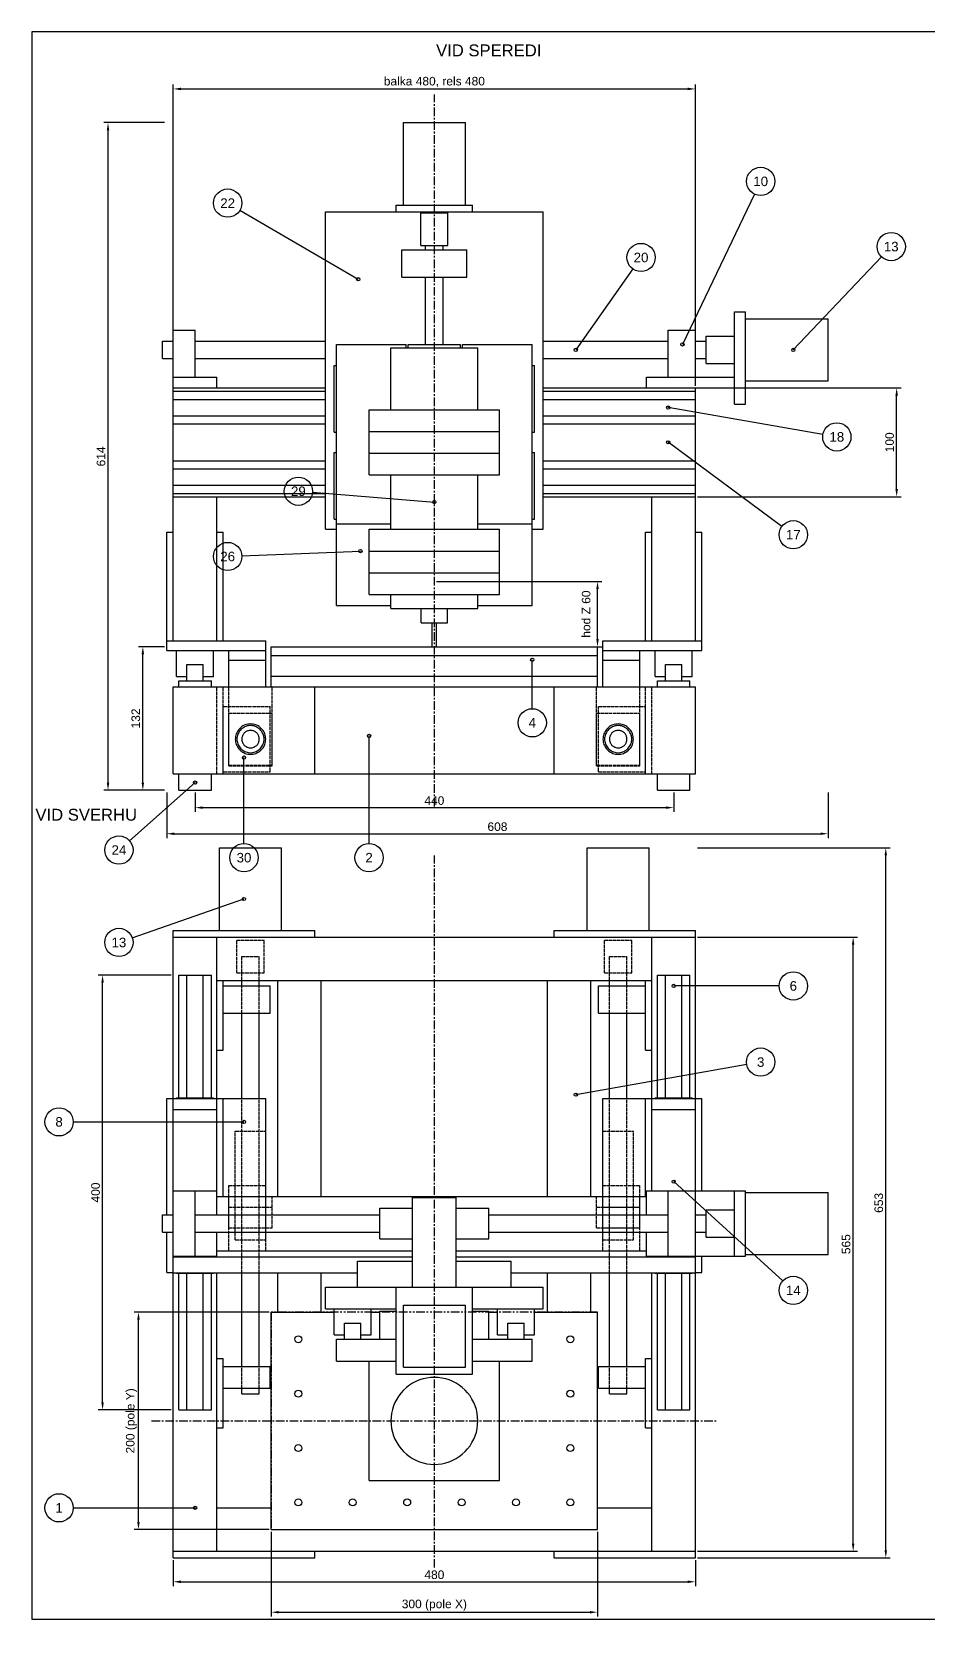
# Model space of a CAD drawing. Header units: millimetres. Extents: x 50 to 2090, y 7 to 1472.
# Drawn here: x 50 to 873, y 7 to 1472 of the extents above; entities that cross this region are included whole.
import ezdxf
from ezdxf.enums import TextEntityAlignment as Align

# ---------------------------------------------------------------- set-up
doc = ezdxf.new("R2010")
doc.units = ezdxf.units.MM
doc.header["$LTSCALE"] = 2.5
for name, pattern in [('CENTER', [5.08, 3.175, -0.635, 0.635, -0.635]), ('DASHED', [1.524, 1.27, -0.254]), ('PHANTOM', [6.35, 3.175, -0.635, 0.635, -0.635, 0.635, -0.635])]:
    doc.linetypes.add(name, pattern=pattern)
for name, color, linetype in [('Golova', 212, 'CONTINUOUS'), ('Hoda', 40, 'PHANTOM'), ('Nevidimye', 8, 'DASHED'), ('Osevye', 8, 'CENTER'), ('Privod', 134, 'CONTINUOUS'), ('Rama', 7, 'CONTINUOUS'), ('Ramka', 7, 'CONTINUOUS'), ('Razmery', 8, 'CONTINUOUS'), ('Relsy', 5, 'CONTINUOUS'), ('SHVP', 1, 'CONTINUOUS'), ('Stol', 34, 'CONTINUOUS'), ('Tekst', 7, 'CONTINUOUS'), ('Uzly', 94, 'CONTINUOUS')]:
    doc.layers.add(name, color=color, linetype=linetype)
doc.styles.add('CHERT', font='arial.ttf')
doc.dimstyles.new('CHERT', dxfattribs={"dimtxt": 7.875, "dimasz": 7, "dimexe": 4, "dimexo": 2, "dimgap": 2.5, "dimtad": 1, "dimdec": 0, "dimtxsty": 'CHERT', "dimcen": 2.5, "dimazin": 3, "dimtfac": 1, "dimtmove": 0, "dimatfit": 3})

msp = doc.modelspace()

# ---------------------------------------------------------------- linework, layer by layer
at = {"layer": 'Golova'}
for p, q in [((320, 1307), (520, 1307)), ((320, 1015), (320, 1307)), ((520, 1015), (520, 1307)), ((330, 1185), (394, 1185)), ((330, 1020), (330, 1185)), ((380, 1182), (460, 1182)), ((380, 1125), (380, 1182)), ((394, 1182), (394, 1185)), ((446, 1185), (510, 1185)), ((446, 1182), (446, 1185)), ((460, 1125), (460, 1182)), ((510, 1020), (510, 1185)), ((360, 1125), (480, 1125)), ((360, 1105), (360, 1125)), ((480, 1105), (480, 1125)), ((360, 1105), (480, 1105)), ((360, 1085), (360, 1105)), ((360, 1105), (480, 1105)), ((480, 1085), (480, 1105)), ((360, 1085), (480, 1085)), ((360, 1065), (360, 1085)), ((360, 1085), (480, 1085)), ((480, 1065), (480, 1085)), ((360, 1065), (480, 1065)), ((380, 1015), (380, 1065)), ((460, 1015), (460, 1065)), ((320, 1015), (330, 1015)), ((330, 1020), (380, 1020)), ((330, 945), (330, 1020)), ((330, 1020), (380, 1020)), ((360, 1015), (480, 1015)), ((360, 995), (360, 1015)), ((460, 1020), (510, 1020)), ((460, 1020), (510, 1020)), ((480, 995), (480, 1015)), ((510, 945), (510, 1020)), ((510, 1015), (520, 1015)), ((360, 995), (480, 995)), ((360, 975), (360, 995)), ((360, 995), (480, 995)), ((480, 975), (480, 995)), ((360, 975), (480, 975)), ((360, 955), (360, 975)), ((360, 975), (480, 975)), ((480, 955), (480, 975)), ((360, 955), (480, 955)), ((380, 942), (380, 955)), ((460, 942), (460, 955)), ((330, 945), (380, 945)), ((380, 942), (460, 942)), ((408, 942), (432, 942)), ((408, 929), (408, 942)), ((432, 929), (432, 942)), ((460, 945), (510, 945)), ((408, 929), (432, 929)), ((418, 929), (422, 929)), ((418, 907), (418, 929)), ((422, 907), (422, 929)), ((418, 907), (422, 907)), ((320, 318), (520, 318)), ((320, 298), (320, 318)), ((520, 298), (520, 318)), ((320, 298), (385, 298)), ((455, 298), (520, 298)), ((330, 270), (385, 270)), ((330, 250), (330, 270)), ((330, 270), (385, 270)), ((330, 250), (330, 270)), ((455, 270), (510, 270)), ((455, 270), (510, 270)), ((510, 250), (510, 270)), ((510, 250), (510, 270)), ((330, 250), (385, 250)), ((330, 250), (385, 250)), ((360, 250), (385, 250)), ((360, 140), (360, 250)), ((360, 250), (385, 250)), ((360, 140), (360, 250)), ((360, 250), (385, 250)), ((360, 140), (360, 250)), ((360, 250), (385, 250)), ((360, 140), (360, 250)), ((360, 250), (385, 250)), ((360, 140), (360, 250)), ((360, 250), (385, 250)), ((360, 140), (360, 250)), ((455, 250), (510, 250)), ((455, 250), (510, 250)), ((455, 250), (480, 250)), ((455, 250), (480, 250)), ((455, 250), (480, 250)), ((455, 250), (480, 250)), ((455, 250), (480, 250)), ((455, 250), (480, 250)), ((480, 140), (480, 250)), ((480, 140), (480, 250)), ((480, 140), (480, 250)), ((480, 140), (480, 250)), ((480, 140), (480, 250)), ((480, 140), (480, 250)), ((416.5, 234.8), (413.1, 234.4)), ((420, 235), (416.5, 234.8)), ((423.5, 234.8), (420, 235)), ((426.9, 234.4), (423.5, 234.8)), ((389.4, 220.7), (387.2, 217.9)), ((391.7, 223.3), (389.4, 220.7)), ((394.3, 225.6), (391.7, 223.3)), ((397.1, 227.8), (394.3, 225.6)), ((400, 229.6), (397.1, 227.8)), ((403.1, 231.3), (400, 229.6)), ((406.3, 232.6), (403.1, 231.3)), ((409.6, 233.6), (406.3, 232.6)), ((413.1, 234.4), (409.6, 233.6)), ((430.4, 233.6), (426.9, 234.4)), ((433.7, 232.6), (430.4, 233.6)), ((436.9, 231.3), (433.7, 232.6)), ((440, 229.6), (436.9, 231.3)), ((442.9, 227.8), (440, 229.6)), ((445.7, 225.6), (442.9, 227.8)), ((448.3, 223.3), (445.7, 225.6)), ((450.6, 220.7), (448.3, 223.3)), ((452.8, 217.9), (450.6, 220.7)), ((381.4, 205.4), (380.6, 201.9)), ((382.4, 208.7), (381.4, 205.4)), ((383.7, 211.9), (382.4, 208.7)), ((385.4, 215), (383.7, 211.9)), ((387.2, 217.9), (385.4, 215)), ((454.6, 215), (452.8, 217.9)), ((456.3, 211.9), (454.6, 215)), ((457.6, 208.7), (456.3, 211.9)), ((458.6, 205.4), (457.6, 208.7)), ((459.4, 201.9), (458.6, 205.4)), ((380.2, 198.5), (380, 195)), ((380, 195), (380.2, 191.5)), ((380.6, 201.9), (380.2, 198.5)), ((380.2, 191.5), (380.6, 188.1)), ((459.8, 198.5), (459.4, 201.9)), ((459.4, 188.1), (459.8, 191.5)), ((460, 195), (459.8, 198.5)), ((459.8, 191.5), (460, 195)), ((380.6, 188.1), (381.4, 184.6)), ((381.4, 184.6), (382.4, 181.3)), ((382.4, 181.3), (383.7, 178.1)), ((383.7, 178.1), (385.4, 175)), ((454.6, 175), (456.3, 178.1)), ((456.3, 178.1), (457.6, 181.3)), ((457.6, 181.3), (458.6, 184.6)), ((458.6, 184.6), (459.4, 188.1)), ((385.4, 175), (387.2, 172.1)), ((387.2, 172.1), (389.4, 169.3)), ((389.4, 169.3), (391.7, 166.7)), ((391.7, 166.7), (394.3, 164.4)), ((394.3, 164.4), (397.1, 162.2)), ((397.1, 162.2), (400, 160.4)), ((440, 160.4), (442.9, 162.2)), ((442.9, 162.2), (445.7, 164.4)), ((445.7, 164.4), (448.3, 166.7)), ((448.3, 166.7), (450.6, 169.3)), ((450.6, 169.3), (452.8, 172.1)), ((452.8, 172.1), (454.6, 175)), ((400, 160.4), (403.1, 158.7)), ((403.1, 158.7), (406.3, 157.4)), ((406.3, 157.4), (409.6, 156.4)), ((409.6, 156.4), (413.1, 155.6)), ((413.1, 155.6), (416.5, 155.2)), ((416.5, 155.2), (420, 155)), ((420, 155), (423.5, 155.2)), ((423.5, 155.2), (426.9, 155.6)), ((426.9, 155.6), (430.4, 156.4)), ((430.4, 156.4), (433.7, 157.4)), ((433.7, 157.4), (436.9, 158.7)), ((436.9, 158.7), (440, 160.4)), ((360, 140), (480, 140)), ((360, 140), (480, 140)), ((360, 140), (480, 140)), ((360, 140), (480, 140)), ((360, 140), (480, 140)), ((360, 140), (480, 140))]:
    msp.add_line(p, q, dxfattribs=at)
at = {"layer": 'Hoda'}
for p, q in [((570, 295), (270, 295)), ((270, 295), (270, 95)), ((570, 95), (570, 295)), ((270, 95), (570, 95))]:
    msp.add_line(p, q, dxfattribs=at)
at = {"layer": 'Nevidimye'}
for p, q in [((220, 790), (220, 870)), ((220, 790), (220, 870)), ((226, 790), (226, 870)), ((226, 790), (226, 870)), ((231, 797.5), (231, 870)), ((271, 797.5), (271, 870)), ((569, 797.5), (569, 870)), ((609, 797.5), (609, 870)), ((614, 790), (614, 870)), ((614, 790), (614, 870)), ((620, 790), (620, 870)), ((620, 790), (620, 870)), ((226, 852), (269, 852)), ((226, 792), (226, 852)), ((226, 852), (269, 852)), ((226, 792), (226, 852)), ((269, 792), (269, 852)), ((269, 792), (269, 852)), ((571, 852), (614, 852)), ((571, 792), (571, 852)), ((571, 852), (614, 852)), ((571, 792), (571, 852)), ((614, 792), (614, 852)), ((614, 792), (614, 852)), ((231, 846), (271, 846)), ((231, 798), (231, 846)), ((247.4, 835.5), (246.2, 835.2)), ((248.6, 835.8), (247.4, 835.5)), ((249.8, 835.9), (248.6, 835.8)), ((251, 836), (249.8, 835.9)), ((252.2, 835.9), (251, 836)), ((253.4, 835.8), (252.2, 835.9)), ((254.6, 835.5), (253.4, 835.8)), ((255.8, 835.2), (254.6, 835.5)), ((271, 798), (271, 846)), ((569, 846), (609, 846)), ((569, 798), (569, 846)), ((585.4, 835.5), (584.2, 835.2)), ((586.6, 835.8), (585.4, 835.5)), ((587.8, 835.9), (586.6, 835.8)), ((589, 836), (587.8, 835.9)), ((590.2, 835.9), (589, 836)), ((591.4, 835.8), (590.2, 835.9)), ((592.6, 835.5), (591.4, 835.8)), ((593.8, 835.2), (592.6, 835.5)), ((609, 798), (609, 846)), ((237.1, 823.2), (237, 822)), ((237, 822), (237.1, 820.8)), ((237.2, 824.4), (237.1, 823.2)), ((237.1, 820.8), (237.2, 819.6)), ((237.5, 825.6), (237.2, 824.4)), ((237.8, 826.8), (237.5, 825.6)), ((238.3, 827.9), (237.8, 826.8)), ((238.9, 829), (238.3, 827.9)), ((238.7, 824.2), (238.5, 823.1)), ((238.5, 823.1), (238.5, 822)), ((238.5, 822), (238.5, 820.9)), ((238.5, 820.9), (238.7, 819.8)), ((238.9, 825.2), (238.7, 824.2)), ((239.5, 830), (238.9, 829)), ((239.3, 826.3), (238.9, 825.2)), ((239.7, 827.3), (239.3, 826.3)), ((240.3, 831), (239.5, 830)), ((240.2, 828.2), (239.7, 827.3)), ((240.8, 829.2), (240.2, 828.2)), ((241.1, 831.9), (240.3, 831)), ((241.4, 830), (240.8, 829.2)), ((242, 832.7), (241.1, 831.9)), ((242.2, 830.8), (241.4, 830)), ((243, 833.5), (242, 832.7)), ((243, 831.6), (242.2, 830.8)), ((244, 834.1), (243, 833.5)), ((243.8, 832.2), (243, 831.6)), ((243.1, 823.4), (243, 822.7)), ((243, 822.7), (243, 822)), ((243, 822), (243, 821.3)), ((243, 821.3), (243.1, 820.6)), ((243.3, 824.1), (243.1, 823.4)), ((243.5, 824.7), (243.3, 824.1)), ((243.7, 825.4), (243.5, 824.7)), ((244.1, 826), (243.7, 825.4)), ((244.8, 832.8), (243.8, 832.2)), ((245.1, 834.7), (244, 834.1)), ((244.4, 826.6), (244.1, 826)), ((244.9, 827.1), (244.4, 826.6)), ((245.7, 833.3), (244.8, 832.8)), ((245.3, 827.7), (244.9, 827.1)), ((246.2, 835.2), (245.1, 834.7)), ((245.9, 828.1), (245.3, 827.7)), ((246.7, 833.7), (245.7, 833.3)), ((246.4, 828.6), (245.9, 828.1)), ((247, 828.9), (246.4, 828.6)), ((247.8, 834.1), (246.7, 833.7)), ((247.6, 829.3), (247, 828.9)), ((248.3, 829.5), (247.6, 829.3)), ((248.8, 834.3), (247.8, 834.1)), ((248.9, 829.7), (248.3, 829.5)), ((249.9, 834.5), (248.8, 834.3)), ((249.6, 829.9), (248.9, 829.7)), ((250.3, 830), (249.6, 829.9)), ((251, 834.5), (249.9, 834.5)), ((251, 830), (250.3, 830)), ((252.1, 834.5), (251, 834.5)), ((251.7, 830), (251, 830)), ((252.4, 829.9), (251.7, 830)), ((253.2, 834.3), (252.1, 834.5)), ((253.1, 829.7), (252.4, 829.9)), ((253.7, 829.5), (253.1, 829.7)), ((254.2, 834.1), (253.2, 834.3)), ((254.4, 829.3), (253.7, 829.5)), ((255.3, 833.7), (254.2, 834.1)), ((255, 828.9), (254.4, 829.3)), ((255.6, 828.6), (255, 828.9)), ((256.3, 833.3), (255.3, 833.7)), ((256.1, 828.1), (255.6, 828.6)), ((256.9, 834.7), (255.8, 835.2)), ((256.7, 827.7), (256.1, 828.1)), ((257.2, 832.8), (256.3, 833.3)), ((257.1, 827.1), (256.7, 827.7)), ((258, 834.1), (256.9, 834.7)), ((257.6, 826.6), (257.1, 827.1)), ((258.2, 832.2), (257.2, 832.8)), ((257.9, 826), (257.6, 826.6)), ((258.3, 825.4), (257.9, 826)), ((259, 833.5), (258, 834.1)), ((259, 831.6), (258.2, 832.2)), ((258.5, 824.7), (258.3, 825.4)), ((258.7, 824.1), (258.5, 824.7)), ((258.9, 823.4), (258.7, 824.1)), ((259, 822.7), (258.9, 823.4)), ((258.9, 820.6), (259, 821.3)), ((260, 832.7), (259, 833.5)), ((259.8, 830.8), (259, 831.6)), ((259, 822), (259, 822.7)), ((259, 821.3), (259, 822)), ((260.6, 830), (259.8, 830.8)), ((260.9, 831.9), (260, 832.7)), ((261.2, 829.2), (260.6, 830)), ((261.7, 831), (260.9, 831.9)), ((261.8, 828.2), (261.2, 829.2)), ((262.5, 830), (261.7, 831)), ((262.3, 827.3), (261.8, 828.2)), ((262.7, 826.3), (262.3, 827.3)), ((263.1, 829), (262.5, 830)), ((263.1, 825.2), (262.7, 826.3)), ((263.7, 827.9), (263.1, 829)), ((263.3, 824.2), (263.1, 825.2)), ((263.5, 823.1), (263.3, 824.2)), ((263.3, 819.8), (263.5, 820.9)), ((263.5, 822), (263.5, 823.1)), ((263.5, 820.9), (263.5, 822)), ((264.2, 826.8), (263.7, 827.9)), ((264.5, 825.6), (264.2, 826.8)), ((264.8, 824.4), (264.5, 825.6)), ((264.9, 823.2), (264.8, 824.4)), ((264.8, 819.6), (264.9, 820.8)), ((265, 822), (264.9, 823.2)), ((264.9, 820.8), (265, 822)), ((575.1, 823.2), (575, 822)), ((575, 822), (575.1, 820.8)), ((575.2, 824.4), (575.1, 823.2)), ((575.1, 820.8), (575.2, 819.6)), ((575.5, 825.6), (575.2, 824.4)), ((575.8, 826.8), (575.5, 825.6)), ((576.3, 827.9), (575.8, 826.8)), ((576.9, 829), (576.3, 827.9)), ((576.7, 824.2), (576.5, 823.1)), ((576.5, 823.1), (576.5, 822)), ((576.5, 822), (576.5, 820.9)), ((576.5, 820.9), (576.7, 819.8)), ((576.9, 825.2), (576.7, 824.2)), ((577.5, 830), (576.9, 829)), ((577.3, 826.3), (576.9, 825.2)), ((577.7, 827.3), (577.3, 826.3)), ((578.3, 831), (577.5, 830)), ((578.2, 828.2), (577.7, 827.3)), ((578.8, 829.2), (578.2, 828.2)), ((579.1, 831.9), (578.3, 831)), ((579.4, 830), (578.8, 829.2)), ((580, 832.7), (579.1, 831.9)), ((580.2, 830.8), (579.4, 830)), ((581, 833.5), (580, 832.7)), ((581, 831.6), (580.2, 830.8)), ((582, 834.1), (581, 833.5)), ((581.8, 832.2), (581, 831.6)), ((581.1, 823.4), (581, 822.7)), ((581, 822.7), (581, 822)), ((581, 822), (581, 821.3)), ((581, 821.3), (581.1, 820.6)), ((581.3, 824.1), (581.1, 823.4)), ((581.5, 824.7), (581.3, 824.1)), ((581.7, 825.4), (581.5, 824.7)), ((582.1, 826), (581.7, 825.4)), ((582.8, 832.8), (581.8, 832.2)), ((583.1, 834.7), (582, 834.1)), ((582.4, 826.6), (582.1, 826)), ((582.9, 827.1), (582.4, 826.6)), ((583.7, 833.3), (582.8, 832.8)), ((583.3, 827.7), (582.9, 827.1)), ((584.2, 835.2), (583.1, 834.7)), ((583.9, 828.1), (583.3, 827.7)), ((584.7, 833.7), (583.7, 833.3)), ((584.4, 828.6), (583.9, 828.1)), ((585, 828.9), (584.4, 828.6)), ((585.8, 834.1), (584.7, 833.7)), ((585.6, 829.3), (585, 828.9)), ((586.3, 829.5), (585.6, 829.3)), ((586.8, 834.3), (585.8, 834.1)), ((586.9, 829.7), (586.3, 829.5)), ((587.9, 834.5), (586.8, 834.3)), ((587.6, 829.9), (586.9, 829.7)), ((588.3, 830), (587.6, 829.9)), ((589, 834.5), (587.9, 834.5)), ((589, 830), (588.3, 830)), ((590.1, 834.5), (589, 834.5)), ((589.7, 830), (589, 830)), ((590.4, 829.9), (589.7, 830)), ((591.2, 834.3), (590.1, 834.5)), ((591.1, 829.7), (590.4, 829.9)), ((591.7, 829.5), (591.1, 829.7)), ((592.2, 834.1), (591.2, 834.3)), ((592.4, 829.3), (591.7, 829.5)), ((593.3, 833.7), (592.2, 834.1)), ((593, 828.9), (592.4, 829.3)), ((593.6, 828.6), (593, 828.9)), ((594.3, 833.3), (593.3, 833.7)), ((594.1, 828.1), (593.6, 828.6)), ((594.9, 834.7), (593.8, 835.2)), ((594.7, 827.7), (594.1, 828.1)), ((595.2, 832.8), (594.3, 833.3)), ((595.1, 827.1), (594.7, 827.7)), ((596, 834.1), (594.9, 834.7)), ((595.6, 826.6), (595.1, 827.1)), ((596.2, 832.2), (595.2, 832.8)), ((595.9, 826), (595.6, 826.6)), ((596.3, 825.4), (595.9, 826)), ((597, 833.5), (596, 834.1)), ((597, 831.6), (596.2, 832.2)), ((596.5, 824.7), (596.3, 825.4)), ((596.7, 824.1), (596.5, 824.7)), ((596.9, 823.4), (596.7, 824.1)), ((597, 822.7), (596.9, 823.4)), ((596.9, 820.6), (597, 821.3)), ((598, 832.7), (597, 833.5)), ((597.8, 830.8), (597, 831.6)), ((597, 822), (597, 822.7)), ((597, 821.3), (597, 822)), ((598.6, 830), (597.8, 830.8)), ((598.9, 831.9), (598, 832.7)), ((599.2, 829.2), (598.6, 830)), ((599.7, 831), (598.9, 831.9)), ((599.8, 828.2), (599.2, 829.2)), ((600.5, 830), (599.7, 831)), ((600.3, 827.3), (599.8, 828.2)), ((600.7, 826.3), (600.3, 827.3)), ((601.1, 829), (600.5, 830)), ((601.1, 825.2), (600.7, 826.3)), ((601.7, 827.9), (601.1, 829)), ((601.3, 824.2), (601.1, 825.2)), ((601.5, 823.1), (601.3, 824.2)), ((601.3, 819.8), (601.5, 820.9)), ((601.5, 822), (601.5, 823.1)), ((601.5, 820.9), (601.5, 822)), ((602.2, 826.8), (601.7, 827.9)), ((602.5, 825.6), (602.2, 826.8)), ((602.8, 824.4), (602.5, 825.6)), ((602.9, 823.2), (602.8, 824.4)), ((602.8, 819.6), (602.9, 820.8)), ((603, 822), (602.9, 823.2)), ((602.9, 820.8), (603, 822)), ((237.2, 819.6), (237.5, 818.4)), ((237.5, 818.4), (237.8, 817.2)), ((237.8, 817.2), (238.3, 816.1)), ((238.3, 816.1), (238.9, 815)), ((238.7, 819.8), (238.9, 818.8)), ((238.9, 818.8), (239.3, 817.7)), ((238.9, 815), (239.5, 814)), ((239.3, 817.7), (239.7, 816.7)), ((239.5, 814), (240.3, 813)), ((239.7, 816.7), (240.2, 815.8)), ((240.2, 815.8), (240.8, 814.8)), ((240.3, 813), (241.1, 812.1)), ((240.8, 814.8), (241.4, 814)), ((241.1, 812.1), (242, 811.3)), ((241.4, 814), (242.2, 813.2)), ((242, 811.3), (243, 810.5)), ((242.2, 813.2), (243, 812.4)), ((243, 812.4), (243.8, 811.8)), ((243, 810.5), (244, 809.9)), ((243.1, 820.6), (243.3, 819.9)), ((243.3, 819.9), (243.5, 819.3)), ((243.5, 819.3), (243.7, 818.6)), ((243.7, 818.6), (244.1, 818)), ((243.8, 811.8), (244.8, 811.2)), ((244, 809.9), (245.1, 809.3)), ((244.1, 818), (244.4, 817.4)), ((244.4, 817.4), (244.9, 816.9)), ((244.8, 811.2), (245.7, 810.7)), ((244.9, 816.9), (245.3, 816.3)), ((245.1, 809.3), (246.2, 808.8)), ((245.3, 816.3), (245.9, 815.9)), ((245.7, 810.7), (246.7, 810.3)), ((245.9, 815.9), (246.4, 815.4)), ((246.2, 808.8), (247.4, 808.5)), ((246.4, 815.4), (247, 815.1)), ((246.7, 810.3), (247.8, 809.9)), ((247, 815.1), (247.6, 814.7)), ((247.4, 808.5), (248.6, 808.2)), ((247.6, 814.7), (248.3, 814.5)), ((247.8, 809.9), (248.8, 809.7)), ((248.3, 814.5), (248.9, 814.3)), ((248.6, 808.2), (249.8, 808.1)), ((248.8, 809.7), (249.9, 809.5)), ((248.9, 814.3), (249.6, 814.1)), ((249.6, 814.1), (250.3, 814)), ((249.8, 808.1), (251, 808)), ((249.9, 809.5), (251, 809.5)), ((250.3, 814), (251, 814)), ((251, 814), (251.7, 814)), ((251, 809.5), (252.1, 809.5)), ((251, 808), (252.2, 808.1)), ((251.7, 814), (252.4, 814.1)), ((252.1, 809.5), (253.2, 809.7)), ((252.2, 808.1), (253.4, 808.2)), ((252.4, 814.1), (253.1, 814.3)), ((253.1, 814.3), (253.7, 814.5)), ((253.2, 809.7), (254.2, 809.9)), ((253.4, 808.2), (254.6, 808.5)), ((253.7, 814.5), (254.4, 814.7)), ((254.2, 809.9), (255.3, 810.3)), ((254.4, 814.7), (255, 815.1)), ((254.6, 808.5), (255.8, 808.8)), ((255, 815.1), (255.6, 815.4)), ((255.3, 810.3), (256.3, 810.7)), ((255.6, 815.4), (256.1, 815.9)), ((255.8, 808.8), (256.9, 809.3)), ((256.1, 815.9), (256.7, 816.3)), ((256.3, 810.7), (257.2, 811.2)), ((256.7, 816.3), (257.1, 816.9)), ((256.9, 809.3), (258, 809.9)), ((257.1, 816.9), (257.6, 817.4)), ((257.2, 811.2), (258.2, 811.8)), ((257.6, 817.4), (257.9, 818)), ((257.9, 818), (258.3, 818.6)), ((258, 809.9), (259, 810.5)), ((258.2, 811.8), (259, 812.4)), ((258.3, 818.6), (258.5, 819.3)), ((258.5, 819.3), (258.7, 819.9)), ((258.7, 819.9), (258.9, 820.6)), ((259, 812.4), (259.8, 813.2)), ((259, 810.5), (260, 811.3)), ((259.8, 813.2), (260.6, 814)), ((260, 811.3), (260.9, 812.1)), ((260.6, 814), (261.2, 814.8)), ((260.9, 812.1), (261.7, 813)), ((261.2, 814.8), (261.8, 815.8)), ((261.7, 813), (262.5, 814)), ((261.8, 815.8), (262.3, 816.7)), ((262.3, 816.7), (262.7, 817.7)), ((262.5, 814), (263.1, 815)), ((262.7, 817.7), (263.1, 818.8)), ((263.1, 818.8), (263.3, 819.8)), ((263.1, 815), (263.7, 816.1)), ((263.7, 816.1), (264.2, 817.2)), ((264.2, 817.2), (264.5, 818.4)), ((264.5, 818.4), (264.8, 819.6)), ((575.2, 819.6), (575.5, 818.4)), ((575.5, 818.4), (575.8, 817.2)), ((575.8, 817.2), (576.3, 816.1)), ((576.3, 816.1), (576.9, 815)), ((576.7, 819.8), (576.9, 818.8)), ((576.9, 818.8), (577.3, 817.7)), ((576.9, 815), (577.5, 814)), ((577.3, 817.7), (577.7, 816.7)), ((577.5, 814), (578.3, 813)), ((577.7, 816.7), (578.2, 815.8)), ((578.2, 815.8), (578.8, 814.8)), ((578.3, 813), (579.1, 812.1)), ((578.8, 814.8), (579.4, 814)), ((579.1, 812.1), (580, 811.3)), ((579.4, 814), (580.2, 813.2)), ((580, 811.3), (581, 810.5)), ((580.2, 813.2), (581, 812.4)), ((581, 812.4), (581.8, 811.8)), ((581, 810.5), (582, 809.9)), ((581.1, 820.6), (581.3, 819.9)), ((581.3, 819.9), (581.5, 819.3)), ((581.5, 819.3), (581.7, 818.6)), ((581.7, 818.6), (582.1, 818)), ((581.8, 811.8), (582.8, 811.2)), ((582, 809.9), (583.1, 809.3)), ((582.1, 818), (582.4, 817.4)), ((582.4, 817.4), (582.9, 816.9)), ((582.8, 811.2), (583.7, 810.7)), ((582.9, 816.9), (583.3, 816.3)), ((583.1, 809.3), (584.2, 808.8)), ((583.3, 816.3), (583.9, 815.9)), ((583.7, 810.7), (584.7, 810.3)), ((583.9, 815.9), (584.4, 815.4)), ((584.2, 808.8), (585.4, 808.5)), ((584.4, 815.4), (585, 815.1)), ((584.7, 810.3), (585.8, 809.9)), ((585, 815.1), (585.6, 814.7)), ((585.4, 808.5), (586.6, 808.2)), ((585.6, 814.7), (586.3, 814.5)), ((585.8, 809.9), (586.8, 809.7)), ((586.3, 814.5), (586.9, 814.3)), ((586.6, 808.2), (587.8, 808.1)), ((586.8, 809.7), (587.9, 809.5)), ((586.9, 814.3), (587.6, 814.1)), ((587.6, 814.1), (588.3, 814)), ((587.8, 808.1), (589, 808)), ((587.9, 809.5), (589, 809.5)), ((588.3, 814), (589, 814)), ((589, 814), (589.7, 814)), ((589, 809.5), (590.1, 809.5)), ((589, 808), (590.2, 808.1)), ((589.7, 814), (590.4, 814.1)), ((590.1, 809.5), (591.2, 809.7)), ((590.2, 808.1), (591.4, 808.2)), ((590.4, 814.1), (591.1, 814.3)), ((591.1, 814.3), (591.7, 814.5)), ((591.2, 809.7), (592.2, 809.9)), ((591.4, 808.2), (592.6, 808.5)), ((591.7, 814.5), (592.4, 814.7)), ((592.2, 809.9), (593.3, 810.3)), ((592.4, 814.7), (593, 815.1)), ((592.6, 808.5), (593.8, 808.8)), ((593, 815.1), (593.6, 815.4)), ((593.3, 810.3), (594.3, 810.7)), ((593.6, 815.4), (594.1, 815.9)), ((593.8, 808.8), (594.9, 809.3)), ((594.1, 815.9), (594.7, 816.3)), ((594.3, 810.7), (595.2, 811.2)), ((594.7, 816.3), (595.1, 816.9)), ((594.9, 809.3), (596, 809.9)), ((595.1, 816.9), (595.6, 817.4)), ((595.2, 811.2), (596.2, 811.8)), ((595.6, 817.4), (595.9, 818)), ((595.9, 818), (596.3, 818.6)), ((596, 809.9), (597, 810.5)), ((596.2, 811.8), (597, 812.4)), ((596.3, 818.6), (596.5, 819.3)), ((596.5, 819.3), (596.7, 819.9)), ((596.7, 819.9), (596.9, 820.6)), ((597, 812.4), (597.8, 813.2)), ((597, 810.5), (598, 811.3)), ((597.8, 813.2), (598.6, 814)), ((598, 811.3), (598.9, 812.1)), ((598.6, 814), (599.2, 814.8)), ((598.9, 812.1), (599.7, 813)), ((599.2, 814.8), (599.8, 815.8)), ((599.7, 813), (600.5, 814)), ((599.8, 815.8), (600.3, 816.7)), ((600.3, 816.7), (600.7, 817.7)), ((600.5, 814), (601.1, 815)), ((600.7, 817.7), (601.1, 818.8)), ((601.1, 818.8), (601.3, 819.8)), ((601.1, 815), (601.7, 816.1)), ((601.7, 816.1), (602.2, 817.2)), ((602.2, 817.2), (602.5, 818.4)), ((602.5, 818.4), (602.8, 819.6)), ((226, 792), (269, 792)), ((226, 792), (269, 792)), ((231, 798), (271, 798)), ((231, 797.5), (271, 797.5)), ((569, 798), (609, 798)), ((569, 797.5), (609, 797.5)), ((571, 792), (614, 792)), ((571, 792), (614, 792)), ((238.5, 637), (263.5, 637)), ((238.5, 607), (238.5, 637)), ((263.5, 607), (263.5, 637)), ((576.5, 637), (601.5, 637)), ((576.5, 607), (576.5, 637)), ((601.5, 607), (601.5, 637)), ((243, 622), (259, 622)), ((243, 600), (243, 622)), ((259, 600), (259, 622)), ((581, 622), (597, 622)), ((581, 600), (581, 622)), ((597, 600), (597, 622)), ((238.5, 607), (263.5, 607)), ((576.5, 607), (601.5, 607)), ((243, 570), (243, 595)), ((259, 570), (259, 595)), ((581, 570), (581, 595)), ((597, 570), (597, 595)), ((243, 331), (243, 491.5)), ((259, 331), (259, 491.5)), ((581, 331), (581, 491.5)), ((597, 331), (597, 491.5)), ((237, 461.5), (265, 461.5)), ((237, 361.5), (237, 461.5)), ((575, 461.5), (603, 461.5)), ((603, 361.5), (603, 461.5)), ((231, 411.5), (265, 411.5)), ((231, 351.5), (231, 411.5)), ((575, 411.5), (609, 411.5)), ((609, 351.5), (609, 411.5)), ((231, 401.5), (265, 401.5)), ((231, 391.5), (231, 401.5)), ((265, 351.5), (265, 401.5)), ((265, 361.5), (265, 401.5)), ((271, 391.5), (271, 401.5)), ((569, 391.5), (569, 401.5)), ((575, 351.5), (575, 401.5)), ((575, 361.5), (575, 401.5)), ((575, 401.5), (609, 401.5)), ((609, 391.5), (609, 401.5)), ((231, 391.5), (271, 391.5)), ((231, 372.5), (231, 391.5)), ((231, 391.5), (265, 391.5)), ((231, 372.5), (231, 391.5)), ((231, 391.5), (271, 391.5)), ((265, 372.5), (265, 391.5)), ((271, 372.5), (271, 391.5)), ((569, 391.5), (609, 391.5)), ((569, 372.5), (569, 391.5)), ((569, 391.5), (609, 391.5)), ((575, 391.5), (609, 391.5)), ((575, 372.5), (575, 391.5)), ((609, 372.5), (609, 391.5)), ((609, 372.5), (609, 391.5)), ((231, 372.5), (271, 372.5)), ((231, 372.5), (265, 372.5)), ((569, 372.5), (609, 372.5)), ((575, 372.5), (609, 372.5)), ((237, 361.5), (265, 361.5)), ((575, 361.5), (603, 361.5)), ((231, 351.5), (265, 351.5)), ((575, 351.5), (609, 351.5)), ((243, 225), (243, 245)), ((259, 225), (259, 245)), ((581, 225), (581, 245)), ((597, 225), (597, 245))]:
    msp.add_line(p, q, dxfattribs=at)
at = {"layer": 'Osevye'}
for p, q in [((420, 760), (420, 1415)), ((420, 60), (420, 715)), ((160, 195), (680, 195))]:
    msp.add_line(p, q, dxfattribs=at)
at = {"layer": 'Privod'}
for p, q in [((391.5, 1389), (448.5, 1389)), ((391.5, 1313), (391.5, 1389)), ((448.5, 1313), (448.5, 1389)), ((391.5, 1313), (448.5, 1313)), ((407.5, 1306), (432.5, 1306)), ((407.5, 1276), (407.5, 1306)), ((432.5, 1276), (432.5, 1306)), ((407.5, 1276), (432.5, 1276)), ((706, 1208.5), (782, 1208.5)), ((706, 1151.5), (706, 1208.5)), ((782, 1151.5), (782, 1208.5)), ((670, 1192.5), (696, 1192.5)), ((670, 1167.5), (670, 1192.5)), ((670, 1167.5), (696, 1167.5)), ((706, 1151.5), (782, 1151.5)), ((222.5, 722), (279.5, 722)), ((222.5, 646), (222.5, 722)), ((279.5, 646), (279.5, 722)), ((560.5, 722), (617.5, 722)), ((560.5, 646), (560.5, 722)), ((617.5, 646), (617.5, 722)), ((222.5, 646), (279.5, 646)), ((560.5, 646), (617.5, 646)), ((706, 405), (782, 405)), ((706, 348), (706, 405)), ((782, 348), (782, 405)), ((670, 389), (696, 389)), ((670, 364), (670, 389)), ((670, 364), (696, 364)), ((706, 348), (782, 348)), ((391.5, 301.5), (448.5, 301.5)), ((391.5, 244.5), (391.5, 301.5)), ((448.5, 244.5), (448.5, 301.5)), ((391.5, 244.5), (448.5, 244.5))]:
    msp.add_line(p, q, dxfattribs=at)
at = {"layer": 'Rama'}
for p, q in [((180, 1145), (220, 1145)), ((180, 912.5), (180, 1145)), ((180, 1145), (320, 1145)), ((180, 1045), (180, 1145)), ((520, 1145), (660, 1145)), ((620, 1145), (660, 1145)), ((660, 912.5), (660, 1145)), ((660, 1045), (660, 1145)), ((180, 1045), (320, 1045)), ((220, 912.5), (220, 1045)), ((520, 1045), (660, 1045)), ((620, 912.5), (620, 1045)), ((180, 912.5), (220, 912.5)), ((620, 912.5), (660, 912.5)), ((180, 870), (220, 870)), ((180, 790), (180, 870)), ((220, 870), (620, 870)), ((220, 870), (620, 870)), ((276, 870), (316, 870)), ((524, 870), (564, 870)), ((620, 870), (660, 870)), ((660, 790), (660, 870)), ((180, 790), (220, 790)), ((185, 790), (215, 790)), ((185, 775), (185, 790)), ((185, 790), (215, 790)), ((185, 775), (185, 790)), ((215, 775), (215, 790)), ((215, 775), (215, 790)), ((220, 790), (620, 790)), ((220, 790), (620, 790)), ((276, 790), (316, 790)), ((524, 790), (564, 790)), ((620, 790), (660, 790)), ((625, 790), (655, 790)), ((625, 775), (625, 790)), ((625, 790), (655, 790)), ((625, 775), (625, 790)), ((655, 775), (655, 790)), ((655, 775), (655, 790)), ((185, 775), (215, 775)), ((185, 775), (215, 775)), ((625, 775), (655, 775)), ((625, 775), (655, 775)), ((180, 640), (220, 640)), ((180, 491.5), (180, 640)), ((220, 491.5), (220, 640)), ((220, 640), (620, 640)), ((220, 600), (220, 640)), ((620, 640), (660, 640)), ((620, 491.5), (620, 640)), ((620, 600), (620, 640)), ((660, 491.5), (660, 640)), ((220, 600), (620, 600)), ((276, 600), (316, 600)), ((276, 401.5), (276, 600)), ((316, 401.5), (316, 600)), ((524, 600), (564, 600)), ((524, 401.5), (524, 600)), ((564, 401.5), (564, 600)), ((180, 481.5), (220, 481.5)), ((180, 401.5), (180, 481.5)), ((220, 401.5), (220, 481.5)), ((620, 481.5), (660, 481.5)), ((620, 406.5), (620, 481.5)), ((660, 406.5), (660, 481.5)), ((180, 384.5), (180, 401.5)), ((220, 401.5), (615, 401.5)), ((180, 351.5), (180, 368.5)), ((220, 351.5), (400, 351.5)), ((440, 351.5), (615, 351.5)), ((180, 75), (180, 331.5)), ((220, 75), (220, 331)), ((276, 295), (276, 331)), ((316, 295), (316, 331)), ((524, 295), (524, 331)), ((564, 295), (564, 331)), ((620, 75), (620, 331)), ((660, 75), (660, 331.5)), ((220, 115), (270, 115)), ((220, 75), (220, 115)), ((570, 115), (620, 115)), ((620, 75), (620, 115)), ((180, 75), (220, 75)), ((220, 75), (620, 75)), ((620, 75), (660, 75))]:
    msp.add_line(p, q, dxfattribs=at)
at = {"layer": 'Ramka'}
for p, q in [((2090, 1472.5), (50, 1472.5)), ((50, 1472.5), (50, 12.5)), ((50, 12.5), (2090, 12.5))]:
    msp.add_line(p, q, dxfattribs=at)
at = {"layer": 'Relsy'}
for p, q in [((180, 1142), (320, 1142)), ((180, 1112), (180, 1142)), ((180, 1134.5), (320, 1134.5)), ((180, 1119.5), (180, 1134.5)), ((520, 1142), (660, 1142)), ((520, 1134.5), (660, 1134.5)), ((660, 1112), (660, 1142)), ((660, 1119.5), (660, 1134.5)), ((180, 1119.5), (320, 1119.5)), ((520, 1119.5), (660, 1119.5)), ((180, 1112), (320, 1112)), ((520, 1112), (660, 1112)), ((180, 1078), (320, 1078)), ((180, 1048), (180, 1078)), ((180, 1070.5), (320, 1070.5)), ((180, 1055.5), (180, 1070.5)), ((520, 1078), (660, 1078)), ((520, 1070.5), (660, 1070.5)), ((660, 1048), (660, 1078)), ((660, 1055.5), (660, 1070.5)), ((180, 1055.5), (320, 1055.5)), ((520, 1055.5), (660, 1055.5)), ((180, 1048), (320, 1048)), ((520, 1048), (660, 1048)), ((192.5, 890.5), (207.5, 890.5)), ((192.5, 875.5), (192.5, 890.5)), ((207.5, 875.5), (207.5, 890.5)), ((632.5, 890.5), (647.5, 890.5)), ((632.5, 875.5), (632.5, 890.5)), ((647.5, 875.5), (647.5, 890.5)), ((185, 875.5), (215, 875.5)), ((185, 870), (185, 875.5)), ((185, 870), (215, 870)), ((192.5, 875.5), (207.5, 875.5)), ((215, 870), (215, 875.5)), ((625, 875.5), (655, 875.5)), ((625, 870), (625, 875.5)), ((625, 870), (655, 870)), ((632.5, 875.5), (647.5, 875.5)), ((655, 870), (655, 875.5)), ((185, 605), (215, 605)), ((185, 492.2), (185, 605)), ((192.5, 605), (207.5, 605)), ((192.5, 492.2), (192.5, 605)), ((207.5, 492.2), (207.5, 605)), ((215, 492.2), (215, 605)), ((625, 605), (655, 605)), ((625, 492.2), (625, 605)), ((632.5, 605), (647.5, 605)), ((632.5, 492.2), (632.5, 605)), ((647.5, 492.2), (647.5, 605)), ((655, 492.2), (655, 605)), ((180, 346), (180, 351.5)), ((180, 346), (180, 351.5)), ((180, 346), (400, 346)), ((180, 346), (400, 346)), ((180, 331), (180, 346)), ((180, 346), (400, 346)), ((180, 346), (400, 346)), ((180, 331), (180, 346)), ((220, 351.5), (400, 351.5)), ((220, 351.5), (400, 351.5)), ((440, 351.5), (615, 351.5)), ((440, 351.5), (615, 351.5)), ((440, 346), (660, 346)), ((440, 346), (660, 346)), ((440, 346), (660, 346)), ((440, 346), (660, 346)), ((660, 346), (660, 346.5)), ((660, 346), (660, 346.5)), ((660, 331), (660, 346)), ((660, 331), (660, 346)), ((180, 331), (349.3, 331)), ((180, 331), (349.3, 331)), ((185, 205), (185, 330.8)), ((192.5, 205), (192.5, 330.8)), ((207.5, 205), (207.5, 330.8)), ((215, 205), (215, 330.8)), ((490.7, 331), (660, 331)), ((490.7, 331), (660, 331)), ((625, 205), (625, 330.8)), ((632.5, 205), (632.5, 330.8)), ((647.5, 205), (647.5, 330.8)), ((655, 205), (655, 330.8)), ((337.5, 285), (352.5, 285)), ((337.5, 270), (337.5, 285)), ((352.5, 270), (352.5, 285)), ((487.5, 285), (502.5, 285)), ((487.5, 270), (487.5, 285)), ((502.5, 270), (502.5, 285)), ((337.5, 270), (352.5, 270)), ((487.5, 270), (502.5, 270)), ((185, 205), (215, 205)), ((192.5, 205), (207.5, 205)), ((625, 205), (655, 205)), ((632.5, 205), (647.5, 205))]:
    msp.add_line(p, q, dxfattribs=at)
at = {"layer": 'SHVP'}
for p, q in [((412, 1272), (412, 1276)), ((428, 1272), (428, 1276)), ((412, 1185), (412, 1247)), ((428, 1185), (428, 1247)), ((170, 1188), (180, 1188)), ((170, 1172), (170, 1188)), ((200, 1188), (320, 1188)), ((520, 1188), (635, 1188)), ((660, 1188), (670, 1188)), ((396, 1185), (444, 1185)), ((396, 1182), (396, 1185)), ((406, 1185), (434, 1185)), ((444, 1182), (444, 1185)), ((170, 1172), (180, 1172)), ((200, 1172), (320, 1172)), ((520, 1172), (635, 1172)), ((660, 1172), (670, 1172)), ((243, 595), (243, 600)), ((259, 595), (259, 600)), ((581, 595), (581, 600)), ((597, 595), (597, 600)), ((243, 491.5), (243, 570)), ((259, 491.5), (259, 570)), ((581, 491.5), (581, 570)), ((597, 491.5), (597, 570)), ((265, 401.5), (265, 461.5)), ((575, 401.5), (575, 461.5)), ((265, 401.5), (271, 401.5)), ((569, 401.5), (575, 401.5)), ((170, 384.5), (180, 384.5)), ((170, 368.5), (170, 384.5)), ((200, 384.5), (370, 384.5)), ((370, 390.5), (400, 390.5)), ((370, 362.5), (370, 390.5)), ((440, 390.5), (470, 390.5)), ((470, 362.5), (470, 390.5)), ((470, 384.5), (635, 384.5)), ((660, 384.5), (670, 384.5)), ((170, 368.5), (180, 368.5)), ((200, 368.5), (370, 368.5)), ((470, 368.5), (635, 368.5)), ((660, 368.5), (670, 368.5)), ((370, 362.5), (400, 362.5)), ((440, 362.5), (470, 362.5)), ((243, 245), (243, 331)), ((259, 245), (259, 331)), ((581, 245), (581, 331)), ((597, 245), (597, 331)), ((243, 220), (243, 225)), ((243, 220), (259, 220)), ((259, 220), (259, 225)), ((581, 220), (581, 225)), ((581, 220), (597, 220)), ((597, 220), (597, 225))]:
    msp.add_line(p, q, dxfattribs=at)
at = {"layer": 'Stol'}
for p, q in [((270, 907), (570, 907)), ((270, 899), (270, 907)), ((270, 899), (570, 899)), ((270, 880), (270, 899)), ((270, 899), (570, 899)), ((570, 899), (570, 907)), ((570, 880), (570, 899)), ((270, 880), (570, 880)), ((270, 870), (270, 880)), ((270, 880), (570, 880)), ((570, 870), (570, 880)), ((270, 870), (570, 870)), ((270, 295), (328, 295)), ((270, 95), (270, 295)), ((270, 295), (328, 295)), ((270, 95), (270, 295)), ((270, 295), (328, 295)), ((270, 95), (270, 295)), ((362, 295), (370, 295)), ((362, 295), (370, 295)), ((362, 295), (370, 295)), ((470, 295), (478, 295)), ((470, 295), (478, 295)), ((470, 295), (478, 295)), ((512, 295), (570, 295)), ((512, 295), (570, 295)), ((512, 295), (570, 295)), ((570, 95), (570, 295)), ((570, 95), (570, 295)), ((570, 95), (570, 295)), ((270, 95), (570, 95)), ((270, 95), (570, 95)), ((270, 95), (570, 95))]:
    msp.add_line(p, q, dxfattribs=at)
for centre in [(295, 270), (545, 270), (295, 220), (545, 220), (295, 170), (545, 170), (295, 120), (345, 120), (395, 120), (445, 120), (495, 120), (545, 120)]:
    msp.add_circle(centre, 3.2, dxfattribs=at)
at = {"layer": 'Tekst'}
for p, q in [((714.4, 1323.3), (648, 1185)), ((241.2, 1308.4), (350, 1245)), ((831.1, 1265.6), (750, 1180)), ((602.5, 1254.4), (550, 1180)), ((777.2, 1102.2), (635, 1127)), ((739.5, 1017.7), (635, 1095)), ((308, 1049), (420, 1040)), ((243, 990.5), (352, 995)), ((510, 850), (510, 895)), ((360, 726), (360, 825)), ((245, 726), (245, 805)), ((139.7, 728.6), (200, 782)), ((142.3, 639.3), (245, 675)), ((737, 595), (640, 595)), ((707.2, 522.7), (550, 495)), ((88, 470), (245, 470)), ((740.4, 323.7), (640, 415)), ((88, 115), (200, 115))]:
    msp.add_line(p, q, dxfattribs=at)
for centre, radius in [((720, 1335), 13), ((230, 1315), 13), ((610, 1265), 13), ((840, 1275), 13), ((350, 1245), 1.5), ((550, 1180), 1.5), ((648, 1185), 1.5), ((750, 1180), 1.5), ((635, 1127), 1.5), ((790, 1100), 13), ((635, 1095), 1.5), ((295, 1050), 13), ((420, 1040), 1.5), ((750, 1010), 13), ((230, 990), 13), ((352, 995), 1.5), ((510, 895), 1.5), ((510, 837), 13), ((360, 825), 1.5), ((245, 805), 1.5), ((200, 782), 1.5), ((130, 720), 13), ((245, 713), 13), ((360, 713), 13), ((245, 675), 1.5), ((130, 635), 13), ((750, 595), 13), ((640, 595), 1.5), ((720, 525), 13), ((550, 495), 1.5), ((75, 470), 13), ((245, 470), 1.5), ((640, 415), 1.5), ((750, 315), 13), ((75, 115), 13), ((200, 115), 1.5)]:
    msp.add_circle(centre, radius, dxfattribs=at)
at = {"layer": 'Uzly'}
for p, q in [((385, 1313), (455, 1313)), ((385, 1307), (385, 1313)), ((385, 1307), (455, 1307)), ((455, 1307), (455, 1313)), ((390, 1272), (450, 1272)), ((390, 1247), (390, 1272)), ((450, 1247), (450, 1272)), ((390, 1247), (450, 1247)), ((696, 1215), (706, 1215)), ((696, 1130), (696, 1215)), ((706, 1130), (706, 1215)), ((180, 1198), (200, 1198)), ((180, 1155), (180, 1198)), ((200, 1155), (200, 1198)), ((635, 1198), (660, 1198)), ((635, 1155), (635, 1198)), ((660, 1155), (660, 1198)), ((328, 1165.7), (330, 1165.7)), ((328, 1104.3), (328, 1165.7)), ((510, 1165.7), (512, 1165.7)), ((512, 1104.3), (512, 1165.7)), ((180, 1155), (220, 1155)), ((180, 1145), (180, 1155)), ((180, 1155), (200, 1155)), ((180, 1145), (220, 1145)), ((220, 1145), (220, 1155)), ((615, 1155), (696, 1155)), ((615, 1145), (615, 1155)), ((615, 1145), (696, 1145)), ((635, 1155), (660, 1155)), ((696, 1145), (696, 1155)), ((696, 1130), (706, 1130)), ((328, 1104.3), (330, 1104.3)), ((510, 1104.3), (512, 1104.3)), ((328, 1085.7), (330, 1085.7)), ((328, 1024.3), (328, 1085.7)), ((510, 1085.7), (512, 1085.7)), ((512, 1024.3), (512, 1085.7)), ((174, 1012.5), (180, 1012.5)), ((174, 912.5), (174, 1012.5)), ((180, 912.5), (180, 1012.5)), ((220, 1012.5), (226, 1012.5)), ((220, 912.5), (220, 1012.5)), ((226, 912.5), (226, 1012.5)), ((328, 1024.3), (330, 1024.3)), ((510, 1024.3), (512, 1024.3)), ((614, 1012.5), (620, 1012.5)), ((614, 912.5), (614, 1012.5)), ((620, 912.5), (620, 1012.5)), ((660, 1012.5), (666, 1012.5)), ((660, 912.5), (660, 1012.5)), ((666, 912.5), (666, 1012.5)), ((174, 912.5), (265, 912.5)), ((174, 903.5), (174, 912.5)), ((174, 912.5), (180, 912.5)), ((220, 912.5), (226, 912.5)), ((265, 903.5), (265, 912.5)), ((575, 912.5), (666, 912.5)), ((575, 903.5), (575, 912.5)), ((614, 912.5), (620, 912.5)), ((660, 912.5), (666, 912.5)), ((666, 903.5), (666, 912.5)), ((174, 903.5), (265, 903.5)), ((183, 903.5), (217, 903.5)), ((183, 879.5), (183, 903.5)), ((183, 903.5), (217, 903.5)), ((183, 879.5), (183, 903.5)), ((217, 879.5), (217, 903.5)), ((217, 879.5), (217, 903.5)), ((231, 903.5), (265, 903.5)), ((231, 894.5), (231, 903.5)), ((231, 894.5), (265, 894.5)), ((231, 870), (231, 894.5)), ((231, 894.5), (265, 894.5)), ((265, 894.5), (265, 903.5)), ((265, 870), (265, 894.5)), ((575, 903.5), (666, 903.5)), ((575, 903.5), (609, 903.5)), ((575, 894.5), (575, 903.5)), ((575, 894.5), (609, 894.5)), ((575, 870), (575, 894.5)), ((575, 894.5), (609, 894.5)), ((609, 894.5), (609, 903.5)), ((609, 870), (609, 894.5)), ((623, 903.5), (657, 903.5)), ((623, 879.5), (623, 903.5)), ((623, 903.5), (657, 903.5)), ((623, 879.5), (623, 903.5)), ((657, 879.5), (657, 903.5)), ((657, 879.5), (657, 903.5)), ((183, 879.5), (192.5, 879.5)), ((183, 879.5), (192.5, 879.5)), ((207.5, 879.5), (217, 879.5)), ((207.5, 879.5), (217, 879.5)), ((623, 879.5), (632.5, 879.5)), ((623, 879.5), (632.5, 879.5)), ((647.5, 879.5), (657, 879.5)), ((647.5, 879.5), (657, 879.5)), ((180, 870), (310, 870)), ((180, 790), (180, 870)), ((180, 870), (310, 870)), ((180, 790), (180, 870)), ((220, 870), (226, 870)), ((220, 870), (226, 870)), ((231, 870), (271, 870)), ((231, 870), (265, 870)), ((310, 790), (310, 870)), ((530, 870), (660, 870)), ((530, 790), (530, 870)), ((530, 870), (660, 870)), ((569, 870), (609, 870)), ((575, 870), (609, 870)), ((614, 870), (620, 870)), ((614, 870), (620, 870)), ((660, 790), (660, 870)), ((660, 790), (660, 870)), ((180, 790), (310, 790)), ((180, 790), (310, 790)), ((220, 790), (226, 790)), ((220, 790), (226, 790)), ((530, 790), (660, 790)), ((530, 790), (660, 790)), ((614, 790), (620, 790)), ((614, 790), (620, 790)), ((180, 646), (310, 646)), ((180, 640), (180, 646)), ((310, 640), (310, 646)), ((530, 646), (660, 646)), ((530, 640), (530, 646)), ((660, 640), (660, 646)), ((180, 640), (310, 640)), ((530, 640), (660, 640)), ((220, 600), (226, 600)), ((220, 536), (220, 600)), ((226, 536), (226, 600)), ((226, 595), (269, 595)), ((226, 570), (226, 595)), ((269, 570), (269, 595)), ((571, 595), (614, 595)), ((571, 570), (571, 595)), ((614, 600), (620, 600)), ((614, 536), (614, 600)), ((614, 570), (614, 595)), ((620, 536), (620, 600)), ((226, 570), (269, 570)), ((571, 570), (614, 570)), ((220, 536), (226, 536)), ((614, 536), (620, 536)), ((174, 491.5), (265, 491.5)), ((174, 384.5), (174, 491.5)), ((174, 491.5), (180, 491.5)), ((174, 384.5), (174, 491.5)), ((180, 384.5), (180, 491.5)), ((183, 492.2), (217, 492.2)), ((183, 491.5), (183, 492.2)), ((217, 491.5), (217, 492.2)), ((220, 491.5), (226, 491.5)), ((220, 401.5), (220, 491.5)), ((226, 401.5), (226, 491.5)), ((265, 401.5), (265, 491.5)), ((575, 491.5), (666, 491.5)), ((575, 401.5), (575, 491.5)), ((614, 491.5), (620, 491.5)), ((614, 401.5), (614, 491.5)), ((620, 406.5), (620, 491.5)), ((623, 492.2), (657, 492.2)), ((623, 491.5), (623, 492.2)), ((657, 491.5), (657, 492.2)), ((660, 491.5), (666, 491.5)), ((660, 406.5), (660, 491.5)), ((666, 406.5), (666, 491.5)), ((666, 406.5), (666, 491.5)), ((265, 401.5), (265, 411.5)), ((575, 401.5), (575, 411.5)), ((180, 406.5), (220, 406.5)), ((180, 384.5), (180, 406.5)), ((180, 406.5), (200, 406.5)), ((180, 346.5), (180, 406.5)), ((200, 346.5), (200, 406.5)), ((220, 384.5), (220, 406.5)), ((400, 400.5), (440, 400.5)), ((400, 318), (400, 400.5)), ((440, 318), (440, 400.5)), ((615, 406.5), (696, 406.5)), ((615, 384.5), (615, 406.5)), ((635, 406.5), (660, 406.5)), ((635, 346.5), (635, 406.5)), ((660, 346.5), (660, 406.5)), ((696, 389), (696, 406.5)), ((696, 406.5), (706, 406.5)), ((696, 346.5), (696, 406.5)), ((706, 346.5), (706, 406.5)), ((174, 331.5), (174, 368.5)), ((174, 331.5), (174, 368.5)), ((180, 331.5), (180, 368.5)), ((180, 346.5), (180, 368.5)), ((220, 346.5), (220, 368.5)), ((615, 346.5), (615, 368.5)), ((696, 346.5), (696, 364)), ((180, 346.5), (220, 346.5)), ((180, 346.5), (200, 346.5)), ((349.3, 342), (400, 342)), ((349.3, 318), (349.3, 342)), ((440, 342), (490.7, 342)), ((490.7, 318), (490.7, 342)), ((615, 346.5), (696, 346.5)), ((635, 346.5), (660, 346.5)), ((660, 331.5), (660, 346.5)), ((666, 331.5), (666, 346.5)), ((666, 331.5), (666, 346.5)), ((696, 346.5), (706, 346.5)), ((174, 331.5), (180, 331.5)), ((174, 331.5), (180, 331.5)), ((183, 330.8), (183, 331)), ((183, 330.8), (217, 330.8)), ((217, 330.8), (217, 331)), ((349.3, 318), (349.3, 331)), ((490.7, 318), (490.7, 331)), ((623, 330.8), (623, 331)), ((623, 330.8), (657, 330.8)), ((657, 330.8), (657, 331)), ((660, 331.5), (666, 331.5)), ((660, 331.5), (666, 331.5)), ((349.3, 318), (410.7, 318)), ((349.3, 318), (410.7, 318)), ((385, 318), (455, 318)), ((385, 238), (385, 318)), ((400, 318), (440, 318)), ((429.3, 318), (490.7, 318)), ((429.3, 318), (490.7, 318)), ((455, 238), (455, 318)), ((328, 298), (362, 298)), ((328, 274), (328, 298)), ((328, 298), (362, 298)), ((328, 274), (328, 298)), ((362, 274), (362, 298)), ((362, 274), (362, 298)), ((370, 296), (385, 296)), ((370, 270), (370, 296)), ((455, 296), (470, 296)), ((470, 270), (470, 296)), ((478, 298), (512, 298)), ((478, 274), (478, 298)), ((478, 298), (512, 298)), ((478, 274), (478, 298)), ((512, 274), (512, 298)), ((512, 274), (512, 298)), ((328, 274), (337.5, 274)), ((328, 274), (337.5, 274)), ((352.5, 274), (362, 274)), ((352.5, 274), (362, 274)), ((370, 270), (385, 270)), ((455, 270), (470, 270)), ((478, 274), (487.5, 274)), ((478, 274), (487.5, 274)), ((502.5, 274), (512, 274)), ((502.5, 274), (512, 274)), ((220, 252.5), (226, 252.5)), ((220, 188.5), (220, 252.5)), ((226, 188.5), (226, 252.5)), ((614, 252.5), (620, 252.5)), ((614, 188.5), (614, 252.5)), ((620, 188.5), (620, 252.5)), ((226, 245), (269, 245)), ((226, 225), (226, 245)), ((269, 225), (269, 245)), ((385, 238), (455, 238)), ((571, 245), (614, 245)), ((571, 225), (571, 245)), ((614, 225), (614, 245)), ((226, 225), (269, 225)), ((571, 225), (614, 225)), ((220, 188.5), (226, 188.5)), ((614, 188.5), (620, 188.5)), ((180, 75), (310, 75)), ((180, 69), (180, 75)), ((310, 69), (310, 75)), ((530, 75), (660, 75)), ((530, 69), (530, 75)), ((660, 69), (660, 75)), ((180, 69), (310, 69)), ((530, 69), (660, 69))]:
    msp.add_line(p, q, dxfattribs=at)

# ---------------------------------------------------------------- texts
at = {"layer": 'Tekst', "style": 'CHERT'}
for s, height, p in [('VID SPEREDI', 10.938, (470, 1450)), ('VID SVERHU', 10.94, (100, 747))]:
    msp.add_text(s, height=height, dxfattribs=at).set_placement(p, align=Align.CENTER)
for s, p in [('10', (720, 1335)), ('22', (230, 1315)), ('13', (840, 1275)), ('20', (610, 1265)), ('18', (790, 1100)), ('29', (295, 1050)), ('17', (750, 1010)), ('26', (230, 990)), ('4', (510, 837)), ('24', (130, 720)), ('30', (245, 713)), ('2', (360, 713)), ('13', (130, 635)), ('6', (750, 595)), ('3', (720, 525)), ('8', (75, 470)), ('14', (750, 315)), ('1', (75, 115))]:
    msp.add_text(s, height=8.75, dxfattribs=at).set_placement(p, align=Align.MIDDLE_CENTER)

# ---------------------------------------------------------------- dimensions: what is measured, and where the dimension line sits
at = {"layer": 'Razmery'}
for base, p1, p2, text in [((180, 1420), (180, 1145), (660, 1145), 'balka 480, rels 480'), ((270, 19), (270, 95), (570, 95), '300 (pole X)')]:
    msp.add_linear_dim(base=base, p1=p1, p2=p2, text=text, dimstyle='CHERT', dxfattribs=at).render()
for base, p1, p2 in [((120, 775), (174, 775), (174, 1389)), ((845, 1045), (660, 1045), (660, 1145)), ((152, 775), (174, 775), (174, 907)), ((835, 69), (660, 69), (660, 722)), ((805, 75), (660, 75), (660, 640)), ((115, 205), (180, 205), (180, 605))]:
    msp.add_linear_dim(base=base, p1=p1, p2=p2, angle=90, dimstyle='CHERT', dxfattribs=at).render()
for base, p1, p2, text in [((570, 907), (420, 907), (420, 967), 'hod Z 60'), ((148, 95), (270, 95), (270, 295), '200 (pole Y)')]:
    msp.add_linear_dim(base=base, p1=p1, p2=p2, angle=90, text=text, dimstyle='CHERT', dxfattribs=at).render()
for base, p1, p2 in [((174, 735), (174, 775), (782, 775)), ((200, 759), (200, 775), (640, 775)), ((180, 47), (180, 69), (660, 69))]:
    msp.add_linear_dim(base=base, p1=p1, p2=p2, dimstyle='CHERT', dxfattribs=at).render()

doc.saveas('drawing.dxf')
